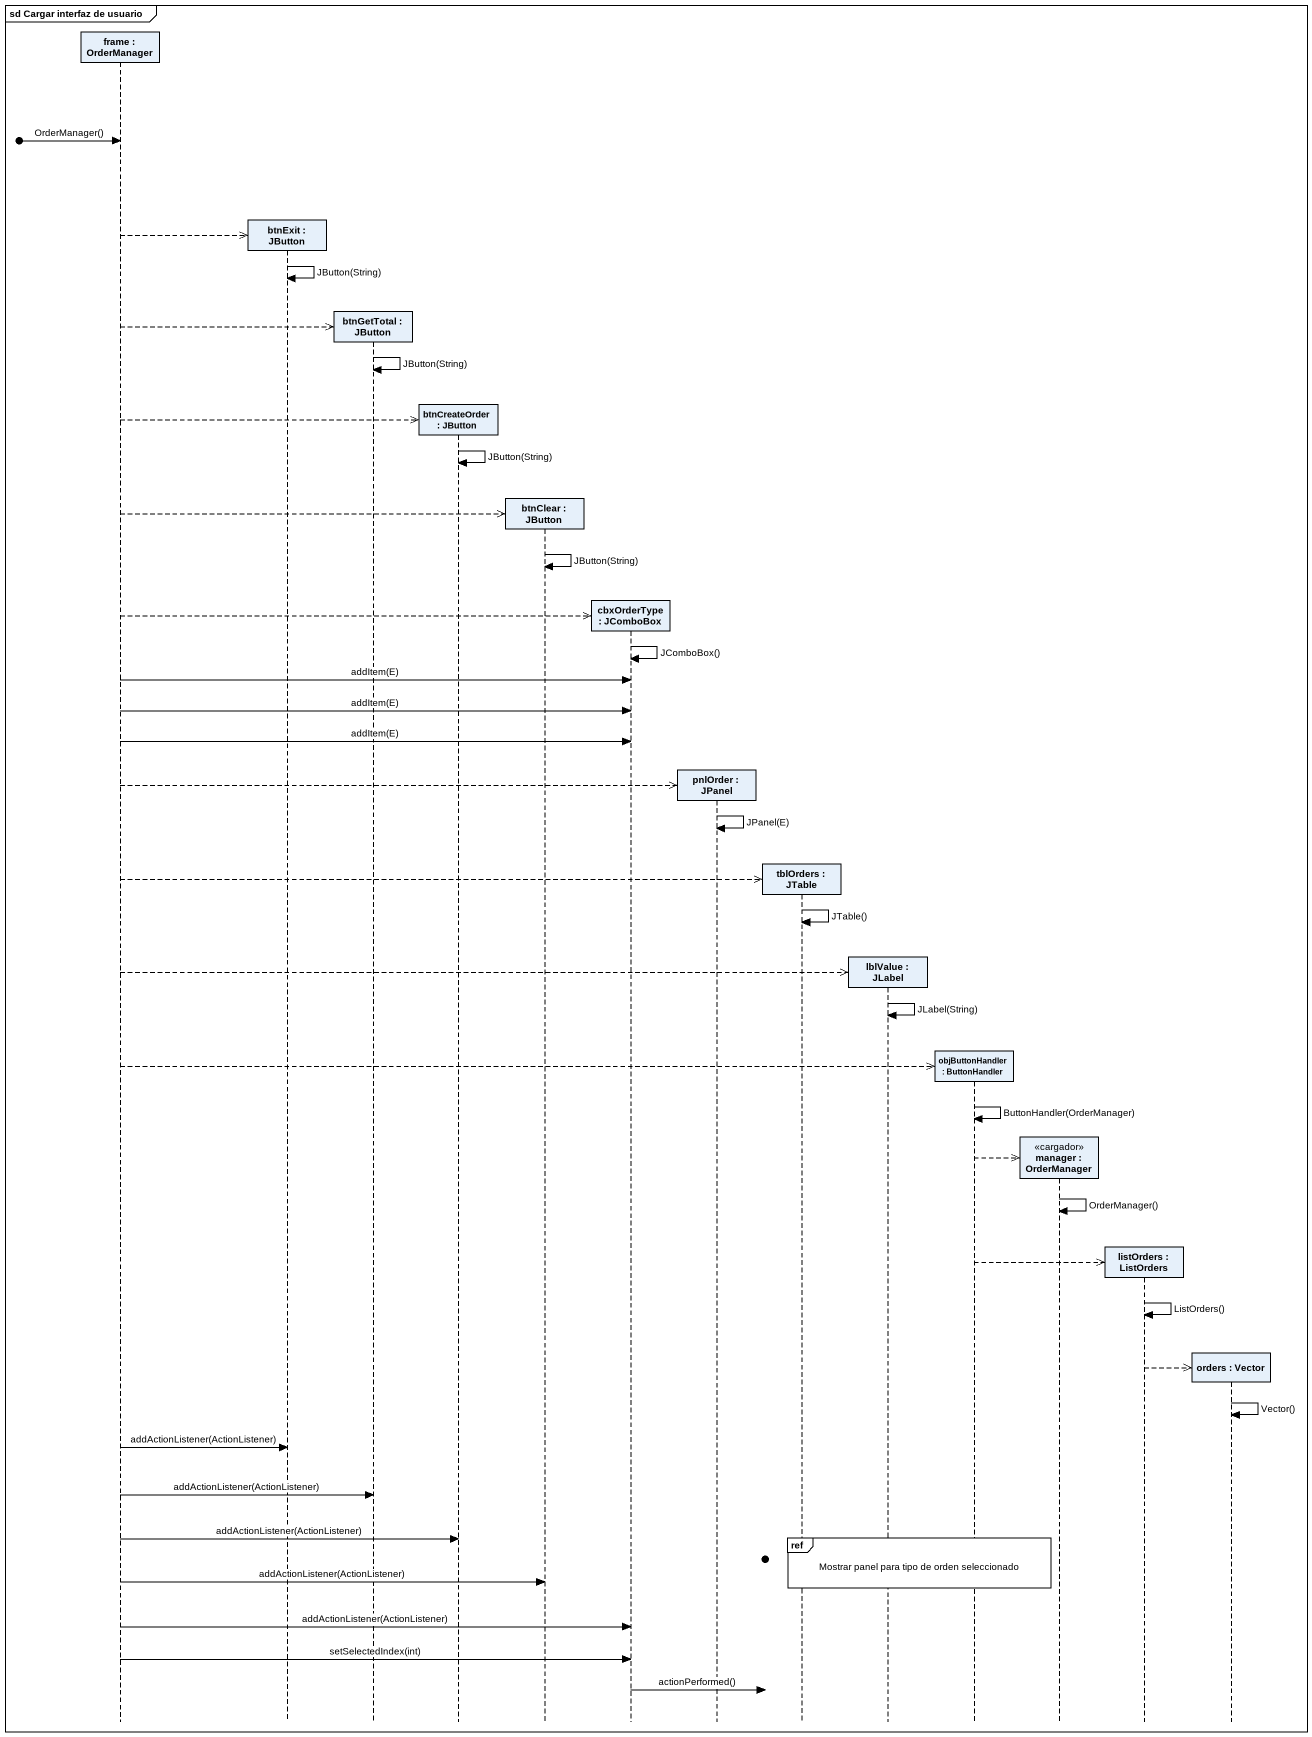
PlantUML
@startuml
mainframe sd Cargar interfaz de usuario
hide footbox
participant "frame : OrderManager" as frame_
participant "btnExit : JButton" as btnExit
participant "btnGetTotal : JButton" as btnGetTotal
participant "btnCreateOrder : JButton" as btnCreateOrder
participant "btnClear : JButton" as btnClear
participant "cbxOrderType : JComboBox" as cbxOrderType
participant "pnlOrder : JPanel" as pnlOrder
participant "tblOrders : JTable" as tblOrders
participant "lblValue : JLabel" as lblValue
participant "objButtonHandler : ButtonHandler" as objButtonHandler
participant "manager : OrderManager" as manager <<cargador>>
participant "listOrders : ListOrders" as listOrders
participant "orders : Vector" as orders

[o-> frame_ : OrderManager()
frame_ -->> btnExit **
btnExit -> btnExit : JButton(String)
frame_ -->> btnGetTotal **
btnGetTotal -> btnGetTotal : JButton(String)
frame_ -->> btnCreateOrder **
btnCreateOrder -> btnCreateOrder : JButton(String)
frame_ -->> btnClear **
btnClear -> btnClear : JButton(String)
frame_ -->> cbxOrderType **
cbxOrderType -> cbxOrderType : JComboBox()
frame_ -> cbxOrderType : addItem(E)
frame_ -> cbxOrderType : addItem(E)
frame_ -> cbxOrderType : addItem(E)
frame_ -->> pnlOrder **
pnlOrder -> pnlOrder : JPanel(E)
frame_ -->> tblOrders **
tblOrders -> tblOrders : JTable()
frame_ -->> lblValue **
lblValue -> lblValue : JLabel(String)
frame_ -->> objButtonHandler **
objButtonHandler -> objButtonHandler : ButtonHandler(OrderManager)
objButtonHandler -->> manager **
manager -> manager : OrderManager()
objButtonHandler -->> listOrders **
listOrders -> listOrders : ListOrders()
listOrders -->> orders **
orders -> orders : Vector()
frame_ -> btnExit : addActionListener(ActionListener)
frame_ -> btnGetTotal : addActionListener(ActionListener)
ref over tblOrders, lblValue, objButtonHandler : Mostrar panel para tipo de orden seleccionado
frame_ -> btnCreateOrder : addActionListener(ActionListener)
frame_ -> btnClear : addActionListener(ActionListener)
frame_ -> cbxOrderType : addActionListener(ActionListener)
frame_ -> cbxOrderType : setSelectedIndex(int)
cbxOrderType ->o] : actionPerformed()
@enduml
